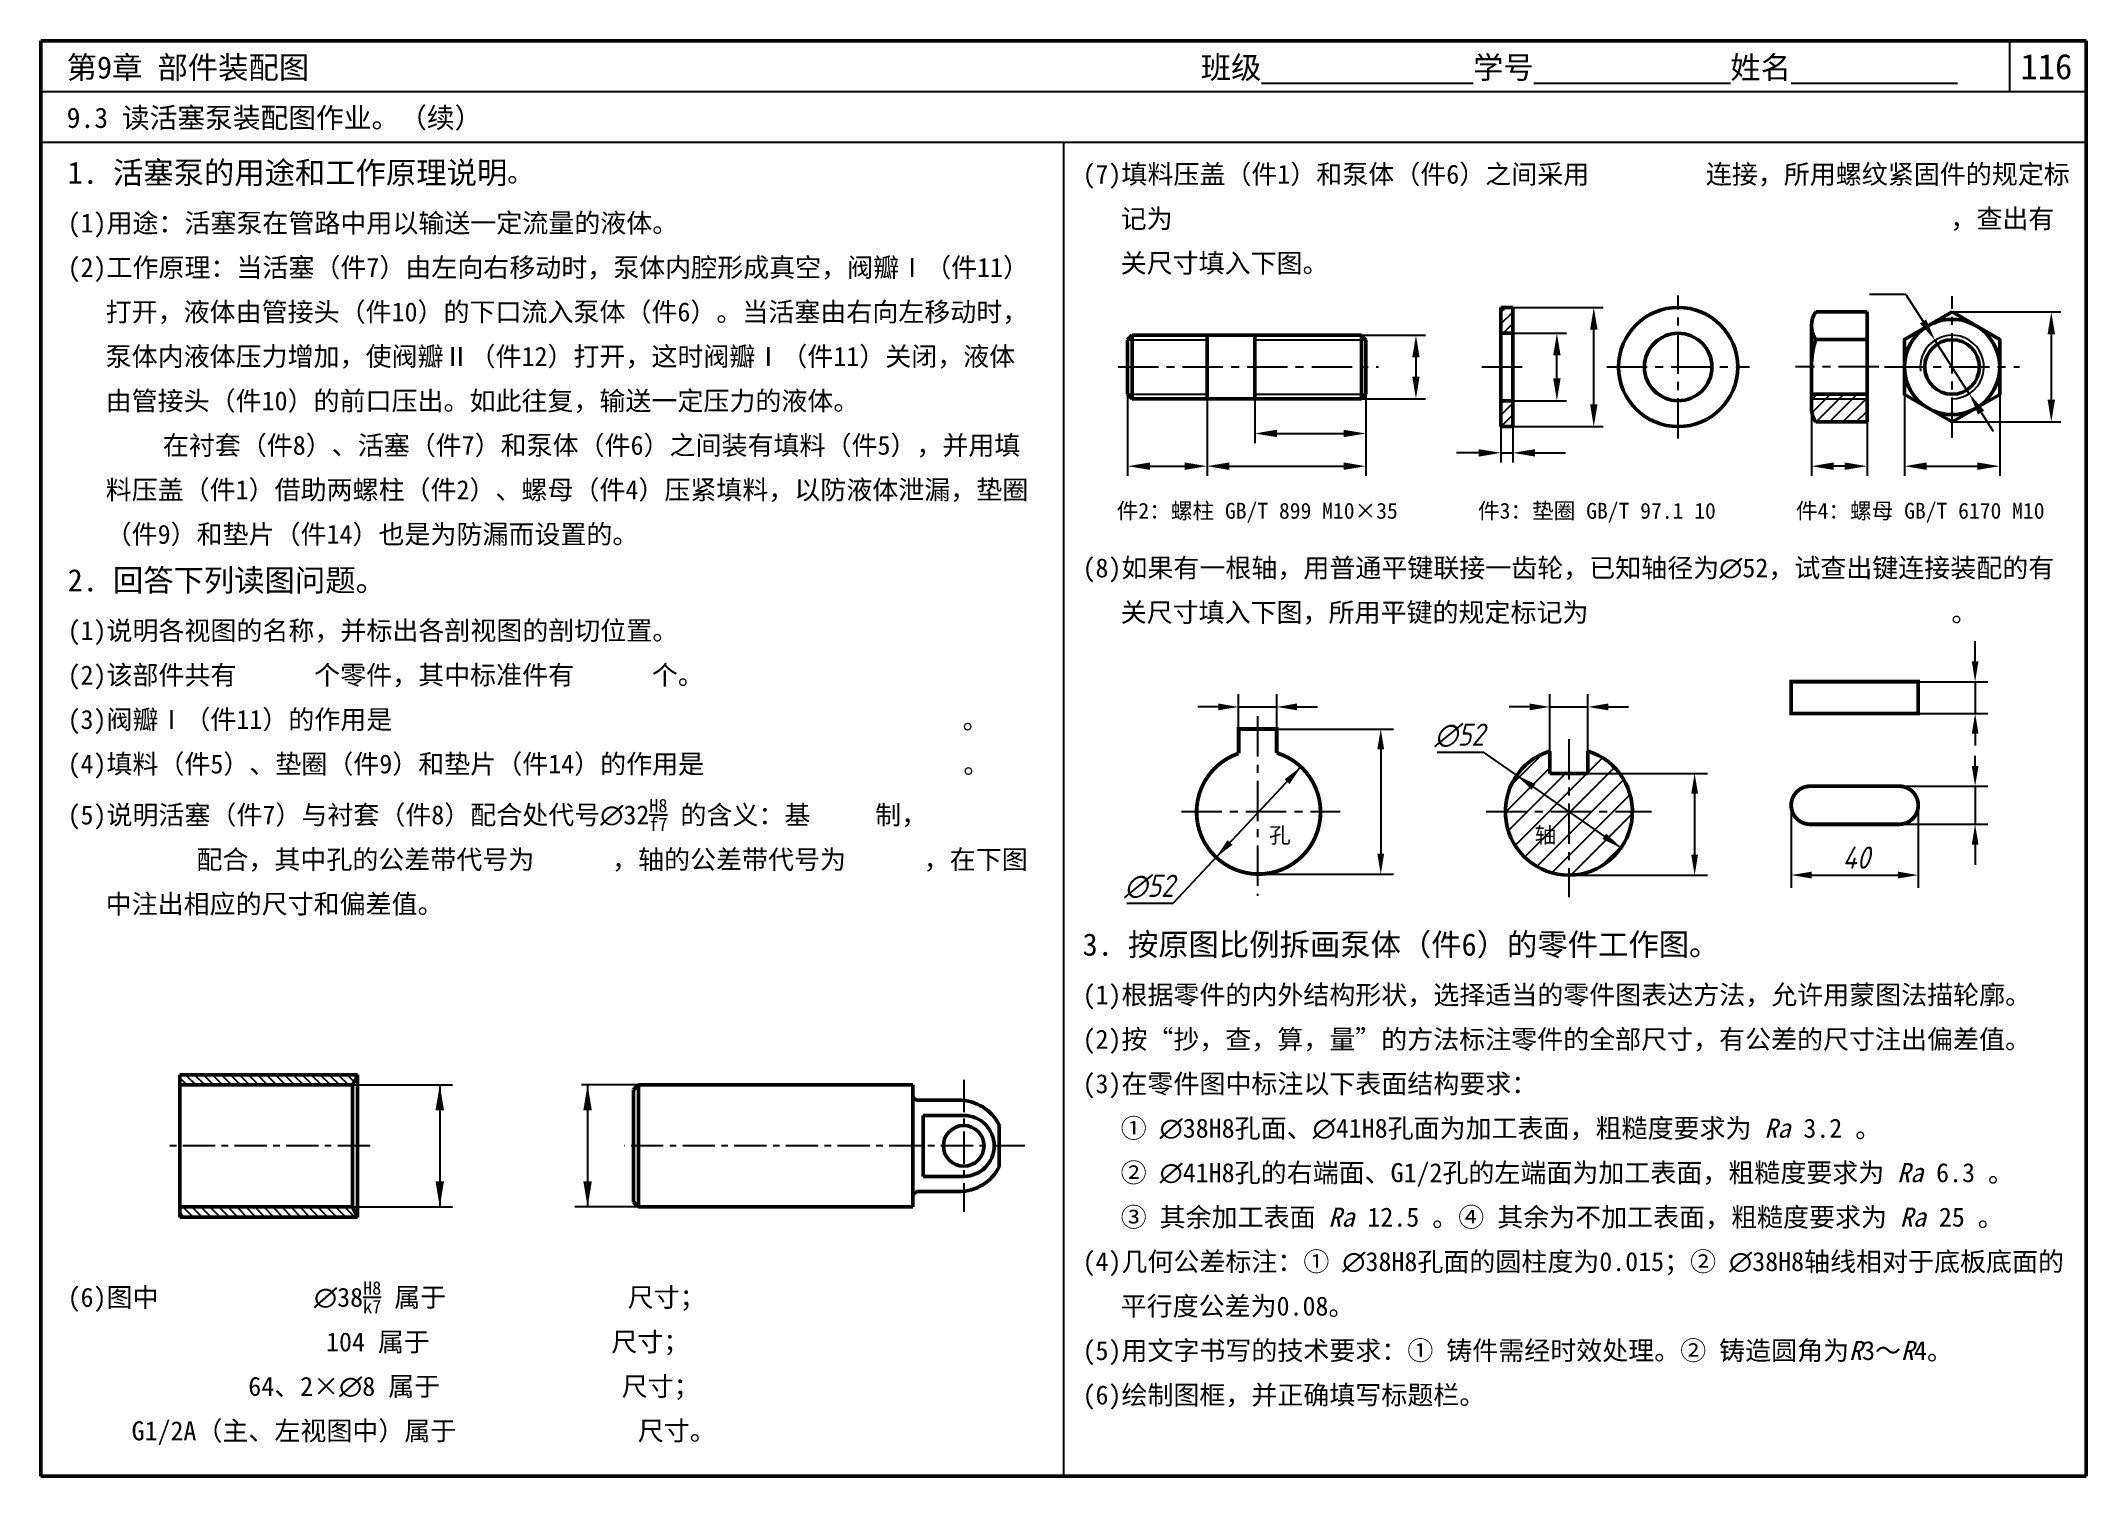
# Model space of a CAD drawing. Header units: millimetres. Extents: x 0 to 322, y 0 to 226.
import ezdxf

# ---------------------------------------------------------------- set-up
doc = ezdxf.new("R2010")
doc.units = ezdxf.units.MM
doc.header["$LTSCALE"] = 0.2
doc.header["$PDMODE"] = 33
doc.header["$PDSIZE"] = 1.5
doc.linetypes.add('CENTER', pattern=[50.8, 31.75, -6.35, 6.35, -6.35])
for name, color, linetype in [('1', 7, 'CENTER'), ('4', 7, 'Continuous'), ('Center', 7, 'CENTER'), ('点画线层', 7, 'CENTER'), ('细实线层', 7, 'Continuous')]:
    doc.layers.add(name, color=color, linetype=linetype)
doc.layers.add('Heavy', color=7, linetype='Continuous', lineweight=50)
doc.layers.add('粗实线层', color=7, linetype='Continuous', lineweight=50)
doc.styles.get("Standard").update_dxf_attribs({"font": 'gbeitc.shx', "height": 3.5, "bigfont": 'gbcbig.shx'})
doc.styles.add('宋体', font='', dxfattribs={"height": 3})
doc.styles.get('宋体').set_extended_font_data('SimSun')
doc.dimstyles.new('ISO-25', dxfattribs={"dimtxt": 3.5, "dimasz": 3.5, "dimexe": 1.5, "dimexo": 0, "dimgap": 0.65, "dimtad": 1, "dimtoh": 1, "dimdec": 0, "dimdsep": 46, "dimtxsty": 'Standard', "dimcen": 0, "dimclrd": 256, "dimclre": 256, "dimclrt": 256, "dimadec": 0, "dimazin": 0, "dimtfac": 1, "dimtdec": 0, "dimtmove": 0, "dimatfit": 3, "dimfxl": 0, "dimlwd": -1, "dimlwe": -1, "dimarcsym": 0})
pattern_1 = [(135, (1.0572, -5.5974), (-0.707107, -0.707107), [])]

# ---------------------------------------------------------------- blocks, each defined once
blk = doc.blocks.new('*D2')
at = {"layer": 'Defpoints', "color": 0, "transparency": 16777216}
for p in [(300.9, 183.31), (300.9, 165.99), (316.52, 165.99)]:
    blk.add_point(p, dxfattribs=at)
at = {"layer": '细实线层', "transparency": 16777216}
for p, q in [((300.9, 183.31), (318.02, 183.31)), ((316.52, 179.81), (316.52, 169.49)), ((300.9, 165.99), (318.02, 165.99))]:
    blk.add_line(p, q, dxfattribs=at)
for points in [[(315.94, 179.81), (317.1, 179.81), (316.52, 183.31)], [(315.94, 169.49), (317.1, 169.49), (316.52, 165.99)]]:
    blk.add_solid(points, dxfattribs=at)
blk = doc.blocks.new('*D3')
at = {"layer": 'Defpoints', "color": 0, "transparency": 16777216}
for p in [(293.4, 170.32), (308.4, 170.32), (308.4, 159.03)]:
    blk.add_point(p, dxfattribs=at)
at = {"layer": '细实线层', "transparency": 16777216}
for p, q in [((293.4, 170.32), (293.4, 157.53)), ((308.4, 170.32), (308.4, 157.53)), ((296.9, 159.03), (304.9, 159.03))]:
    blk.add_line(p, q, dxfattribs=at)
for points in [[(296.9, 159.62), (296.9, 158.45), (293.4, 159.03)], [(304.9, 159.62), (304.9, 158.45), (308.4, 159.03)]]:
    blk.add_solid(points, dxfattribs=at)
blk = doc.blocks.new('*D4')
at = {"layer": 'Defpoints', "color": 0, "transparency": 16777216}
for p in [(278.76, 168.16), (287.51, 165.99), (278.76, 159.03)]:
    blk.add_point(p, dxfattribs=at)
at = {"layer": '细实线层', "transparency": 16777216}
for p, q in [((278.76, 168.16), (278.76, 157.53)), ((287.51, 165.99), (287.51, 157.53)), ((284.01, 159.03), (282.26, 159.03))]:
    blk.add_line(p, q, dxfattribs=at)
for points in [[(282.26, 159.62), (282.26, 158.45), (278.76, 159.03)], [(284.01, 159.62), (284.01, 158.45), (287.51, 159.03)]]:
    blk.add_solid(points, dxfattribs=at)
blk = doc.blocks.new('*D5')
at = {"layer": 'Defpoints', "color": 0, "transparency": 16777216}
for p in [(191.1, 169.65), (208.6, 170.4), (208.6, 164.18)]:
    blk.add_point(p, dxfattribs=at)
at = {"layer": '细实线层', "transparency": 16777216}
for p, q in [((191.1, 169.65), (191.1, 162.68)), ((208.6, 170.4), (208.6, 162.68)), ((194.6, 164.18), (205.1, 164.18))]:
    blk.add_line(p, q, dxfattribs=at)
for points in [[(194.6, 164.77), (194.6, 163.6), (191.1, 164.18)], [(205.1, 164.77), (205.1, 163.6), (208.6, 164.18)]]:
    blk.add_solid(points, dxfattribs=at)
blk = doc.blocks.new('*D6')
at = {"layer": 'Defpoints', "color": 0, "transparency": 16777216}
for p in [(171.1, 170.35), (183.6, 169.65), (183.6, 159.03)]:
    blk.add_point(p, dxfattribs=at)
at = {"layer": '细实线层', "transparency": 16777216}
for p, q in [((171.1, 170.35), (171.1, 157.53)), ((183.6, 169.65), (183.6, 157.53)), ((174.6, 159.03), (180.1, 159.03))]:
    blk.add_line(p, q, dxfattribs=at)
for points in [[(174.6, 159.62), (174.6, 158.45), (171.1, 159.03)], [(180.1, 159.62), (180.1, 158.45), (183.6, 159.03)]]:
    blk.add_solid(points, dxfattribs=at)
blk = doc.blocks.new('*D7')
at = {"layer": 'Defpoints', "color": 0, "transparency": 16777216}
for p in [(183.6, 169.65), (208.6, 170.35), (208.6, 159.03)]:
    blk.add_point(p, dxfattribs=at)
at = {"layer": '细实线层', "transparency": 16777216}
for p, q in [((183.6, 169.65), (183.6, 157.53)), ((208.6, 170.35), (208.6, 157.53)), ((187.1, 159.03), (205.1, 159.03))]:
    blk.add_line(p, q, dxfattribs=at)
for points in [[(187.1, 159.62), (187.1, 158.45), (183.6, 159.03)], [(205.1, 159.62), (205.1, 158.45), (208.6, 159.03)]]:
    blk.add_solid(points, dxfattribs=at)
blk = doc.blocks.new('*D8')
at = {"layer": 'Defpoints', "color": 0, "transparency": 16777216}
for p in [(207.9, 179.65), (207.9, 169.65), (216.49, 169.65)]:
    blk.add_point(p, dxfattribs=at)
at = {"layer": '细实线层', "transparency": 16777216}
for p, q in [((207.9, 179.65), (217.99, 179.65)), ((216.49, 176.15), (216.49, 173.15)), ((207.9, 169.65), (217.99, 169.65))]:
    blk.add_line(p, q, dxfattribs=at)
for points in [[(215.91, 176.15), (217.07, 176.15), (216.49, 179.65)], [(215.91, 173.15), (217.07, 173.15), (216.49, 169.65)]]:
    blk.add_solid(points, dxfattribs=at)
blk = doc.blocks.new('*D9')
at = {"layer": 'Defpoints', "color": 0, "transparency": 16777216}
for p in [(231.76, 179.96), (238.68, 179.96), (231.76, 169.34)]:
    blk.add_point(p, dxfattribs=at)
at = {"layer": '细实线层', "transparency": 16777216}
for p, q in [((231.76, 179.96), (240.18, 179.96)), ((238.68, 172.84), (238.68, 176.46)), ((231.76, 169.34), (240.18, 169.34))]:
    blk.add_line(p, q, dxfattribs=at)
for points in [[(238.1, 176.46), (239.26, 176.46), (238.68, 179.96)], [(238.1, 172.84), (239.26, 172.84), (238.68, 169.34)]]:
    blk.add_solid(points, dxfattribs=at)
blk = doc.blocks.new('*D0')
at = {"layer": 'Defpoints', "color": 0, "transparency": 16777216}
for p in [(231.76, 184.03), (244.49, 184.03), (231.76, 165.28)]:
    blk.add_point(p, dxfattribs=at)
at = {"layer": '细实线层', "transparency": 16777216}
for p, q in [((231.76, 184.03), (245.99, 184.03)), ((244.49, 168.78), (244.49, 180.53)), ((231.76, 165.28), (245.99, 165.28))]:
    blk.add_line(p, q, dxfattribs=at)
for points in [[(243.91, 180.53), (245.08, 180.53), (244.49, 184.03)], [(243.91, 168.78), (245.08, 168.78), (244.49, 165.28)]]:
    blk.add_solid(points, dxfattribs=at)
blk = doc.blocks.new('*D1')
at = {"layer": 'Defpoints', "color": 0, "transparency": 16777216}
for p in [(229.88, 165.28), (231.76, 165.28), (231.76, 161.13)]:
    blk.add_point(p, dxfattribs=at)
at = {"layer": '细实线层', "transparency": 16777216}
for p, q in [((229.88, 165.28), (229.88, 159.63)), ((231.76, 165.28), (231.76, 159.63)), ((226.38, 161.13), (222.88, 161.13)), ((229.88, 161.13), (231.76, 161.13)), ((235.26, 161.13), (240.06, 161.13))]:
    blk.add_line(p, q, dxfattribs=at)
for points in [[(226.38, 161.71), (226.38, 160.54), (229.88, 161.13)], [(235.26, 161.71), (235.26, 160.54), (231.76, 161.13)]]:
    blk.add_solid(points, dxfattribs=at)
blk = doc.blocks.new('*D10')
at = {"layer": 'Defpoints', "color": 0, "transparency": 16777216}
for p in [(298.21, 178.86), (303.6, 170.44)]:
    blk.add_point(p, dxfattribs=at)
at = {"layer": '细实线层', "transparency": 16777216}
for p, q in [((293.61, 186.06), (296.33, 181.81)), ((303.6, 170.44), (298.21, 178.86)), ((305.48, 167.49), (307.36, 164.54))]:
    blk.add_line(p, q, dxfattribs=at)
for points in [[(296.82, 182.13), (295.84, 181.5), (298.21, 178.86)], [(305.97, 167.8), (304.99, 167.17), (303.6, 170.44)]]:
    blk.add_solid(points, dxfattribs=at)

msp = doc.modelspace()

# ---------------------------------------------------------------- hatches: boundary and pattern name
h = msp.add_hatch()
h.set_pattern_fill('ANSI31', color=256, scale=8, angle=90, style=0)
h.set_pattern_definition(pattern_1)
h.paths.add_polyline_path([(49.06, 61.6), (49.86, 63.2), (21.86, 63.2), (21.86, 61.6)])
h = msp.add_hatch()
h.set_pattern_fill('ANSI31', color=256, scale=8, angle=90, style=0)
h.set_pattern_definition(pattern_1)
h.paths.add_polyline_path([(49.86, 40.8), (49.06, 42.4), (26.66, 42.4), (21.86, 42.4), (21.86, 40.8)])
at = {"layer": '细实线层'}
h = msp.add_hatch(dxfattribs=at)
h.set_pattern_fill('ANSI31', color=256, scale=0.4, style=0)
h.set_pattern_definition([(45, (-51.2627, 6.2451), (-0.8980256, 0.8980256), [])])
h.paths.add_polyline_path([(231.76, 184.03), (229.88, 184.03), (229.88, 179.96), (231.76, 179.96)])
h.paths.add_polyline_path([(231.76, 169.34), (229.88, 169.34), (229.88, 165.28), (231.76, 165.28)])
h = msp.add_hatch(dxfattribs=at)
h.set_pattern_fill('ANSI31', color=256, scale=0.46875, style=0)
h.set_pattern_definition([(45, (162.5054, 57.4219), (-1.052374, 1.052374), [])])
h.paths.add_polyline_path([(287.51, 169.65), (278.76, 169.65), (278.76, 168.16, 0.151165), (279.43, 165.99), (287.51, 165.99)])
h.paths.add_polyline_path([(287.51, 170.35), (278.76, 170.35), (278.76, 169.65), (287.51, 169.65)])
h = msp.add_hatch(dxfattribs=at)
h.set_pattern_fill('ANSI31', color=256, scale=0.75, style=0)
h.set_pattern_definition([(45, (0, 8.6636), (-1.683798, 1.683798), [])])
edge = h.paths.add_edge_path()
edge.add_arc((240.57, 104.64), 10, 107.4576, 432.5424)
edge.add_line((243.57, 114.18), (243.57, 110.64))
edge.add_line((243.57, 110.64), (237.57, 110.64))
edge.add_line((237.57, 110.64), (237.57, 114.18))
h.paths.add_polyline_path([(234.36, 98.48), (239.56, 98.48), (239.56, 103.42), (234.36, 103.42)], flags=24)

# ---------------------------------------------------------------- linework, layer by layer
at = {"lineweight": 50}
for p, q in [((322, 226), (0, 226)), ((0, 226), (0, 0)), ((322, 0), (322, 226)), ((0, 0), (322, 0))]:
    msp.add_line(p, q, dxfattribs=at)
for p, q in [((310, 218), (310, 226)), ((322, 218), (0, 218)), ((322, 210), (0, 210)), ((161, 210), (161, 0)), ((43.67, 63.2), (49.27, 63.2)), ((43.67, 40.8), (49.27, 40.8))]:
    msp.add_line(p, q)
at = {"const_width": 0.6}
for points in [[(275.57, 125.09), (275.57, 120.09), (295.57, 120.09), (295.57, 125.09), (275.57, 125.09)], [(188.57, 113.8), (188.57, 117.64), (194.57, 117.64), (194.57, 113.89)]]:
    msp.add_lwpolyline(points, dxfattribs=at)
for points in [[(188.57, 113.8, 0.321269), (181.95, 104.56, 1), (201.47, 104.56, 1)], [(201.47, 104.56, 0.329501), (194.57, 113.89, 1)], [(275.57, 105.64, -0.414214), (278.57, 108.64), (292.57, 108.64, -0.414214), (295.57, 105.64, -1)], [(275.57, 105.64, 0.414214), (278.57, 102.64), (292.57, 102.64, 0.414214), (295.57, 105.64, 1)]]:
    msp.add_lwpolyline(points, format="xyb", dxfattribs=at)
at = {"layer": '1'}
for p, q in [((191.57, 119.64), (191.57, 91.35)), ((240.57, 116.05), (240.57, 91.18)), ((179.57, 104.64), (204.57, 104.64)), ((227.57, 104.64), (253.57, 104.64))]:
    msp.add_line(p, q, dxfattribs=at)
at = {"layer": '4', "ltscale": 0.5}
for p, q in [((304.53, 128.29), (304.53, 131.49)), ((188.57, 117.64), (188.57, 123.12)), ((194.57, 117.64), (194.57, 123.12)), ((237.57, 114.18), (237.57, 123.12)), ((243.57, 114.18), (243.57, 123.12)), ((295.57, 125.09), (306.53, 125.09)), ((304.53, 125.09), (304.53, 120.09)), ((185.37, 121.12), (182.17, 121.12)), ((188.57, 121.12), (194.57, 121.12)), ((197.77, 121.12), (200.97, 121.12)), ((234.37, 121.12), (231.17, 121.12)), ((237.57, 121.12), (243.57, 121.12)), ((246.77, 121.12), (249.97, 121.12)), ((295.57, 120.09), (306.53, 120.09)), ((194.57, 117.64), (212.95, 117.64)), ((304.53, 116.89), (304.53, 115.04)), ((210.95, 114.44), (210.95, 98)), ((219.84, 114.01), (227.11, 114.01)), ((248.78, 98.93), (227.11, 114.01)), ((304.53, 111.84), (304.53, 113.44)), ((198.38, 111.68), (178.26, 90.21)), ((243.57, 110.64), (262.37, 110.64)), ((260.37, 107.44), (260.37, 97.84)), ((292.57, 108.64), (306.53, 108.64)), ((304.53, 108.64), (304.53, 102.64)), ((275.57, 105.64), (275.57, 92.64)), ((295.57, 105.64), (295.57, 92.64)), ((292.57, 102.64), (306.53, 102.64)), ((304.53, 99.44), (304.53, 96.24)), ((191.57, 94.8), (212.95, 94.8)), ((240.57, 94.64), (262.37, 94.64)), ((278.77, 94.64), (292.37, 94.64)), ((170.99, 90.21), (178.26, 90.21)), ((49.06, 61.6), (64.8, 61.6)), ((62.8, 61.6), (62.8, 42.4)), ((94.09, 61.6), (85.11, 61.6)), ((86.07, 61.6), (86.07, 42.4)), ((49.06, 42.4), (64.8, 42.4)), ((94.09, 42.4), (84.07, 42.4))]:
    msp.add_line(p, q, dxfattribs=at)
for points in [[(304, 128.29), (305.06, 128.29), (304.53, 125.09)], [(185.37, 121.66), (185.37, 120.59), (188.57, 121.12)], [(197.77, 121.66), (197.77, 120.59), (194.57, 121.12)], [(234.37, 121.66), (234.37, 120.59), (237.57, 121.12)], [(246.77, 121.66), (246.77, 120.59), (243.57, 121.12)], [(304, 116.89), (305.06, 116.89), (304.53, 120.09)], [(210.41, 114.44), (211.48, 114.44), (210.95, 117.64)], [(196.58, 108.98), (195.81, 109.71), (198.38, 111.68)], [(234.69, 108.09), (235.29, 108.97), (232.36, 110.36)], [(259.83, 107.44), (260.9, 107.44), (260.37, 110.64)], [(304, 111.84), (305.06, 111.84), (304.53, 108.64)], [(187.61, 99.41), (186.83, 100.14), (185.03, 97.44)], [(245.85, 100.32), (246.46, 101.2), (248.78, 98.93)], [(304, 99.44), (305.06, 99.44), (304.53, 102.64)], [(210.41, 98), (211.48, 98), (210.95, 94.8)], [(259.83, 97.84), (260.9, 97.84), (260.37, 94.64)], [(278.77, 95.18), (278.77, 94.11), (275.57, 94.64)], [(292.37, 95.18), (292.37, 94.11), (295.57, 94.64)]]:
    msp.add_solid(points, dxfattribs=at)
at = {"layer": '4'}
for points in [[(62.13, 57.6), (63.46, 57.6), (62.8, 61.6)], [(85.4, 57.6), (86.74, 57.6), (86.07, 61.6)], [(62.13, 46.4), (63.46, 46.4), (62.8, 42.4)], [(85.4, 46.4), (86.74, 46.4), (86.07, 42.4)]]:
    msp.add_solid(points, dxfattribs=at)
at = {"layer": 'Center', "ltscale": 0.8}
for p, q in [((145.29, 62.4), (145.29, 41.6)), ((51.82, 52), (19.57, 52)), ((154.89, 52), (91.82, 52))]:
    msp.add_line(p, q, dxfattribs=at)
at = {"layer": 'Heavy'}
for p, q in [((21.86, 61.6), (21.86, 63.2)), ((21.86, 63.2), (49.86, 63.2)), ((21.86, 55.2), (21.86, 61.6)), ((21.86, 61.6), (49.06, 61.6)), ((49.86, 63.2), (49.06, 61.6)), ((94.09, 61.6), (93.29, 60.8)), ((94.09, 61.6), (137.29, 61.6)), ((94.09, 42.4), (94.09, 61.6)), ((137.29, 61.6), (137.29, 42.4)), ((93.29, 60.8), (93.29, 43.2)), ((138.09, 59.2), (142.89, 59.2)), ((142.89, 59.2), (143.69, 59.2)), ((143.69, 59.2), (144.49, 59.2)), ((21.86, 55.2), (21.86, 48.8)), ((138.89, 56.8), (138.89, 47.2)), ((138.89, 56.8), (145.29, 56.8)), ((150.89, 55.2), (150.89, 48.8)), ((21.86, 42.4), (21.86, 48.8)), ((138.89, 47.2), (145.29, 47.2)), ((21.86, 42.4), (21.86, 40.8)), ((21.86, 42.4), (49.06, 42.4)), ((49.86, 40.8), (49.06, 42.4)), ((93.29, 43.2), (94.09, 42.4)), ((137.29, 42.4), (94.09, 42.4)), ((100.61, 42.4), (94.21, 42.4)), ((137.29, 44), (137.29, 44)), ((144.49, 44.8), (138.09, 44.8)), ((21.86, 40.8), (49.86, 40.8))]:
    msp.add_line(p, q, dxfattribs=at)
at = {"layer": 'Heavy', "ltscale": 0.5}
for p, q in [((49.06, 61.6), (49.06, 42.4)), ((49.86, 40.8), (49.86, 63.2))]:
    msp.add_line(p, q, dxfattribs=at)
at = {"layer": 'Heavy'}
for centre, radius, start, end in [((138.09, 60), 0.8, 180, 270), ((144.49, 52), 7.2, 26.5651, 90), ((145.29, 52), 3.2, 90, 0), ((145.29, 52), 4.8, 270, 90), ((145.29, 52), 3.2, 0, 90), ((144.49, 52), 7.2, 270, 333.4349), ((138.09, 44), 0.8, 90, 180)]:
    msp.add_arc(centre, radius, start, end, dxfattribs=at)
at = {"layer": '点画线层'}
for p, q in [((257.78, 163.4), (257.78, 185.9)), ((300.9, 163.49), (300.9, 185.81)), ((169.6, 174.65), (210.6, 174.65)), ((226.88, 174.65), (233.95, 174.65)), ((246.53, 174.65), (269.03, 174.65)), ((289.38, 174.65), (276.26, 174.65)), ((290.28, 174.65), (311.53, 174.65))]:
    msp.add_line(p, q, dxfattribs=at)
at = {"layer": '粗实线层'}
for p, q in [((231.76, 184.03), (229.88, 184.03)), ((229.88, 184.03), (229.88, 165.28)), ((231.76, 165.28), (231.76, 184.03)), ((278.76, 168.16), (278.76, 181.15)), ((287.51, 183.31), (279.43, 183.31)), ((287.51, 165.99), (287.51, 183.31)), ((171.8, 179.65), (171.1, 178.95)), ((171.1, 170.35), (171.1, 178.95)), ((171.8, 179.65), (207.9, 179.65)), ((171.8, 169.65), (171.8, 179.65)), ((183.6, 169.65), (183.6, 179.65)), ((191.1, 169.65), (191.1, 179.65)), ((207.9, 179.65), (207.9, 169.65)), ((207.9, 179.65), (208.6, 178.95)), ((208.6, 170.35), (208.6, 178.95)), ((229.88, 179.96), (231.76, 179.96)), ((287.51, 178.98), (279.43, 178.98)), ((171.8, 169.65), (171.1, 170.35)), ((171.8, 169.65), (207.9, 169.65)), ((207.9, 169.65), (208.6, 170.35)), ((229.88, 169.34), (231.76, 169.34)), ((278.76, 170.35), (287.51, 170.35)), ((229.88, 165.28), (231.76, 165.28)), ((287.51, 165.99), (279.43, 165.99)), ((237.57, 114.18), (237.57, 110.64)), ((243.57, 110.64), (243.57, 114.18)), ((237.57, 110.64), (243.57, 110.64))]:
    msp.add_line(p, q, dxfattribs=at)
msp.add_lwpolyline([(300.9, 183.31), (293.4, 178.98), (293.4, 170.32), (300.9, 165.99), (308.4, 170.32), (308.4, 178.98)], close=True, dxfattribs=at)
for centre, radius in [((257.78, 174.65), 9.38), ((300.9, 174.65), 7.5), ((257.78, 174.65), 5.31), ((300.9, 174.65), 4.3)]:
    msp.add_circle(centre, radius, dxfattribs=at)
for centre, radius, start, end in [((282.59, 181.15), 3.83, 145.6158, 214.3842), ((293.09, 174.65), 14.33, 162.412, 180), ((282.59, 168.16), 3.83, 180, 214.3842), ((240.57, 104.64), 10, 107.4576, 72.5424)]:
    msp.add_arc(centre, radius, start, end, dxfattribs=at)
at = {"layer": '细实线层'}
for p, q in [((293.61, 186.06), (287.91, 186.06)), ((171.1, 178.95), (183.6, 178.95)), ((191.1, 178.95), (208.6, 178.95)), ((171.1, 170.35), (183.6, 170.35)), ((191.1, 170.35), (208.6, 170.35)), ((278.76, 169.65), (287.51, 169.65))]:
    msp.add_line(p, q, dxfattribs=at)
msp.add_arc((300.9, 174.65), 5, 270, 187.7773, dxfattribs=at)

# ---------------------------------------------------------------- texts
at = {"style": '宋体'}
for s, height, p in [('第9章 部件装配图', 3.5, (4.05, 220.07)), ('班级%%U              %%U学号%%U             %%U姓名%%U           ', 3.5, (182.61, 220.07)), ('116', 4, (311.67, 219.96)), ('9.3 读活塞泵装配图作业。（续）', 3.2, (4.05, 212.3))]:
    msp.add_text(s, height=height, dxfattribs=at).set_placement(p)
at = {"layer": '4'}
for s, p in [('∅52', (219.4, 115.01)), ('40', (283.64, 95.64)), ('∅52', (170.55, 91.21))]:
    msp.add_text(s, height=3.5, dxfattribs=at).set_placement(p)
at = {"layer": '细实线层', "style": '宋体'}
for s, p in [('件2：螺柱 GB/T 899 M10×35', (169.38, 150.76)), ('件3：垫圈 GB/T 97.1 10', (226.25, 150.76)), ('件4：螺母 GB/T 6170 M10', (276.31, 150.76)), ('孔', (193.36, 99.68)), ('轴', (235.18, 99.68))]:
    msp.add_text(s, height=2.5, dxfattribs=at).set_placement(p)
at = {"layer": '细实线层', "char_height": 3, "attachment_point": 1, "line_spacing_factor": 1.4, "style": '宋体'}
for s, insert, width in [('\\A1;{\\H1.167x;1. 活塞泵的用途和工作原理说明}。\\P(1)用途：活塞泵在管路中用以输送一定流量的液体。\\P\\pi-6,l6;(2)工作原理：当活塞（件7）由左向右移动时，泵体内腔形成真空，阀瓣Ⅰ（件11）打开，液体由管接头（件10）的下口流入泵体（件6）。当活塞由右向左移动时，泵体内液体压力增加，使阀瓣Ⅱ（件12）打开，这时阀瓣Ⅰ（件11）关闭，液体由管接头（件10）的前口压出。如此往复，输送一定压力的液体。\\P\\pi9;在衬套（件8）、活塞（件7）和泵体（件6）之间装有填料（件5），并用填料压盖（件1）借助两螺柱（件2）、螺母（件4）压紧填料，以防液体泄漏，垫圈（件9）和垫片（件14）也是为防漏而设置的。\\P\\pi-6;{\\H1.167x;2. 回答下列读图问题。}\\P(1)说明各视图的名称，并标出各剖视图的剖切位置。\\P(2)该部件共有{\\L      }个零件，其中标准件有{\\L      }个。\\P(3)阀瓣Ⅰ（件11）的作用是{\\L                                            }。\\P(4)填料（件5）、垫圈（件9）和垫片（件14）的作用是{\\L                    }。\\P(5)说明活塞（件7）与衬套（件8）配合处代号{\\fISOCPEUR|b0|i0|c0|p34;∅}32{\\H0.7x;\\SH8/f7;} 的含义：基{\\L     }制，\\P\\pi0;{\\L       }配合，其中孔的公差带代号为{\\L      }，轴的公差带代号为{\\L      }，在下图中注出相应的尺寸和偏差值。', (4.2, 207), 151.5227), ('\\A1;\\pi-6,l6;(7)填料压盖（件1）和泵体（件6）之间采用{\\L        } 连接，所用螺纹紧固件的规定标记为{\\L                                                            }，查出有关尺寸填入下图。', (164, 206.51), 155.9267), ('\\A1;\\pi-6,l6;(8)如果有一根轴，用普通平键联接一齿轮，已知轴径为{\\fISOCPEUR|b0|i0|c0|p34;∅}52，试查出键连接装配的有关尺寸填入下图，所用平键的规定标记为{\\L                            }。', (164, 144.52), 155.9267), ('\\A1;{\\H1.167x;3. 按原图比例拆画泵体（件6）的零件工作图。\\P}(1)根据零件的内外结构形状，选择适当的零件图表达方法，允许用蒙图法描轮廓。\\P(2)按“抄，查，算，量”的方法标注零件的全部尺寸，有公差的尺寸注出偏差值。\\P(3)在零件图中标注以下表面结构要求：\\P\\pi6;① {\\fISOCPEUR|b0|i0|c0|p34;∅}38H8孔面、{\\fISOCPEUR|b0|i0|c0|p34;∅}41H8孔面为加工表面，粗糙度要求为 {\\fSimSun|b0|i1|c134|p2;Ra} 3.2 。\\P\\pi-6,l12;② {\\fISOCPEUR|b0|i0|c0|p34;∅}41H8孔的右端面、G1/2孔的左端面为加工表面，粗糙度要求为 {\\fSimSun|b0|i1|c134|p2;Ra} 6.3 。\\P③ 其余加工表面 {\\fSimSun|b0|i1|c134|p2;Ra} 12.5 。④ 其余为不加工表面，粗糙度要求为 {\\fSimSun|b0|i1|c134|p2;Ra} 25 。\\P\\pl6;(4)几何公差标注：① {\\fISOCPEUR|b0|i0|c0|p34;∅}38H8孔面的圆柱度为0.015；② {\\fISOCPEUR|b0|i0|c0|p34;∅}38H8轴线相对于底板底面的平行度公差为0.08。\\P\\pi0,l0;(5)用文字书写的技术要求：① 铸件需经时效处理。② 铸造圆角为{\\fSimSun|b0|i1|c134|p2;R}3～{\\fSimSun|b0|i1|c134|p2;R}4。\\P(6)绘制图框，并正确填写标题栏。', (164, 85.46), 155.9267), ('\\A1;\\pi-6,l6;(6)图中            {\\fISOCPEUR|b0|i0|c0|p34;∅}38{\\H0.7x;\\SH8/k7;} 属于{\\L              }尺寸；\\P\\pi0;                 104 属于{\\L              }尺寸；\\P           64、2×{\\fISOCPEUR|b0|i0|c0|p34;∅}8 属于{\\L              }尺寸；\\P  G1/2A（主、左视图中）属于{\\L              }尺寸。', (4.2, 30.68), 151.5227)]:
    msp.add_mtext(s, dxfattribs=dict(at, insert=insert, width=width))

# ---------------------------------------------------------------- dimensions: what is measured, and where the dimension line sits
at = {"layer": '细实线层'}
for base, p1, p2, picture, middle in [((244.49, 184.03), (231.76, 165.28), (231.76, 184.03), '*D0', (244.49, 174.65)), ((316.52, 165.99), (300.9, 183.31), (300.9, 165.99), '*D2', (316.52, 174.65)), ((216.49, 169.65), (207.9, 179.65), (207.9, 169.65), '*D8', (216.49, 174.65)), ((238.68, 179.96), (231.76, 169.34), (231.76, 179.96), '*D9', (238.68, 174.65))]:
    dim = msp.add_linear_dim(base=base, p1=p1, p2=p2, angle=90, text=' ', dimstyle='ISO-25', dxfattribs=at)
    dim.commit()
    dim.dimension.update_dxf_attribs({"geometry": picture, "text_midpoint": middle})
dim = msp.add_diameter_dim_2p(p1=(303.6, 170.44), p2=(298.21, 178.86), text=' ', dimstyle='ISO-25', dxfattribs=at)
dim.commit()
dim.dimension.update_dxf_attribs({"geometry": '*D10', "text_midpoint": (293.61, 186.06), "dimtype": 163})
for base, p1, p2, picture, middle in [((183.6, 159.03), (171.1, 170.35), (183.6, 169.65), '*D6', (177.35, 159.03)), ((208.6, 159.03), (183.6, 169.65), (208.6, 170.35), '*D7', (196.1, 159.03)), ((278.76, 159.03), (287.51, 165.99), (278.76, 168.16), '*D4', (283.13, 159.03)), ((308.4, 159.03), (293.4, 170.32), (308.4, 170.32), '*D3', (300.9, 159.03))]:
    dim = msp.add_linear_dim(base=base, p1=p1, p2=p2, text=' ', dimstyle='ISO-25', dxfattribs=at)
    dim.commit()
    dim.dimension.update_dxf_attribs({"geometry": picture, "text_midpoint": middle})
dim = msp.add_linear_dim(base=(208.6, 164.18), p1=(191.1, 169.65), p2=(208.6, 170.4), text=' ', dimstyle='ISO-25', dxfattribs=at)
dim.commit()
dim.dimension.update_dxf_attribs({"geometry": '*D5', "text_midpoint": (199.85, 164.18), "dimtype": 160})
dim = msp.add_linear_dim(base=(231.76, 161.13), p1=(229.88, 165.28), p2=(231.76, 165.28), text=' ', dimstyle='ISO-25', override={"dimtix": 0, "dimatfit": 0}, dxfattribs=at)
dim.commit()
dim.dimension.update_dxf_attribs({"geometry": '*D1', "text_midpoint": (239.41, 161.13)})

doc.saveas('drawing.dxf')
